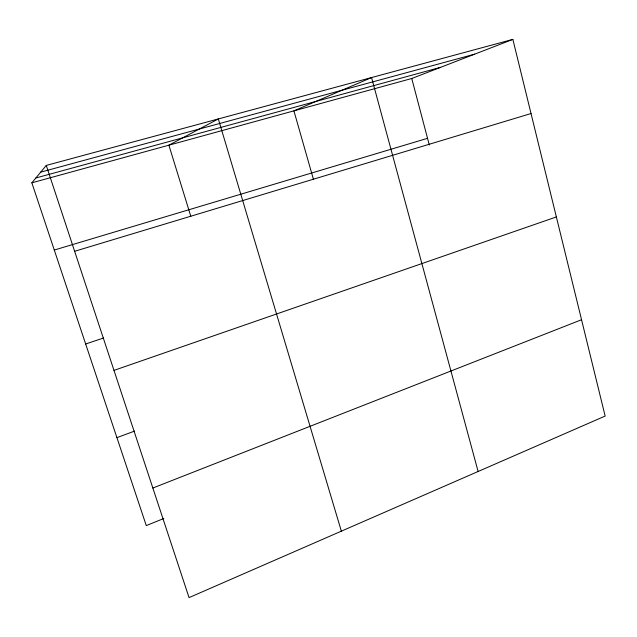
<?xml version="1.0" encoding="UTF-8"?>
<svg xmlns="http://www.w3.org/2000/svg" width="637" height="637" viewBox="0 0 637 637"><rect width="100%" height="100%" fill="white"/><g stroke="black" fill="none" stroke-linecap="round" stroke-linejoin="round"><path stroke-width="0.96" d="M163.781 518.51L146.279 525.597L31.85 182.819L46.27 165.421L512.865 39.39L605.15 416.065L189.054 597.61L46.27 165.421M152.848 488.03L581.549 319.734M31.85 182.819L411.757 78.494L512.865 39.39M116.913 437.635L134.606 431.082M113.983 370.384L556.364 216.938M85.653 343.996L103.56 338.008M74.64 251.289L531.035 113.537M54.288 250.046L427.538 138.317M35.863 177.978L440.605 67.339M40.704 172.141L474.645 54.177M190.829 216.373L168.885 145.188L218.324 118.944L341.352 531.154M313.547 179.706L293.912 110.854L371.57 77.555L478.116 471.491M411.757 78.494L429.298 144.989"/></g></svg>
